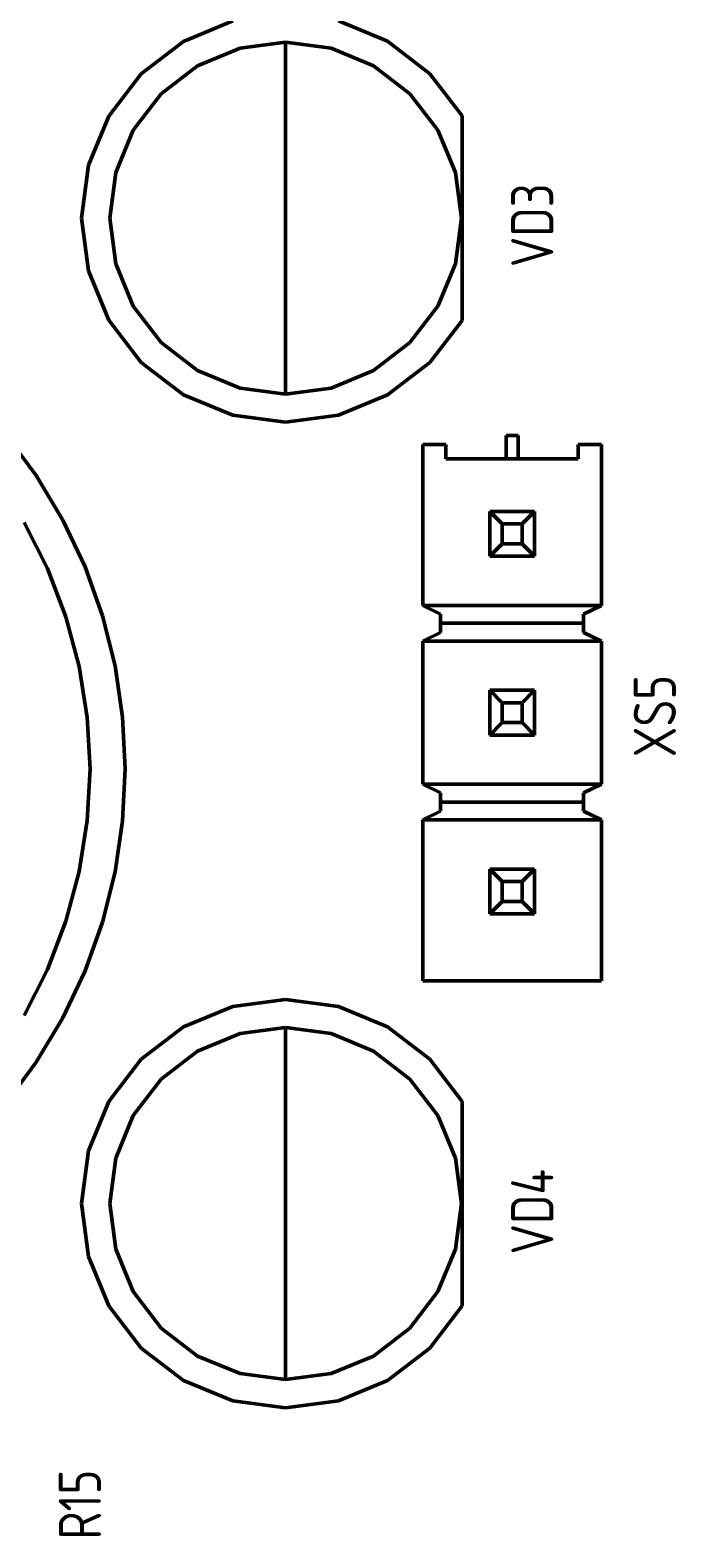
# Model space of a CAD drawing. Extents: x 260 to 1101, y 70 to 664.
# Drawn here: x 431.8 to 450.16, y 503.57 to 546.35 of the extents above; entities that cross this region are included whole.
import ezdxf

# ---------------------------------------------------------------- set-up
doc = ezdxf.new("R2010")
doc.units = 0
doc.header["$MEASUREMENT"] = 0
doc.layers.add('Основная', color=7, linetype='CONTINUOUS', lineweight=50)
doc.styles.add('GOST type A0', font='', dxfattribs={"oblique": 15, "height": 3.5})
doc.styles.get('GOST type A0').set_extended_font_data('GOST type A')

msp = doc.modelspace()

# ---------------------------------------------------------------- linework, layer by layer
at = {"layer": 'Основная'}
for p, q in [((437.558, 546.613), (436.16, 546.033)), ((437.558, 546.613), (436.16, 546.033)), ((437.558, 546.613), (436.16, 546.033)), ((437.558, 546.613), (436.16, 546.033)), ((441.958, 546.035), (440.56, 546.613)), ((441.958, 546.035), (440.56, 546.613)), ((441.958, 546.035), (440.56, 546.613)), ((441.958, 546.035), (440.56, 546.613)), ((436.16, 546.033), (434.958, 545.113)), ((436.16, 546.033), (434.958, 545.113)), ((436.16, 546.033), (434.958, 545.113)), ((436.16, 546.033), (434.958, 545.113)), ((439.06, 546.011), (437.766, 545.841)), ((439.06, 546.011), (437.766, 545.841)), ((440.354, 545.841), (439.06, 546.011)), ((439.06, 545.841), (439.06, 546.011)), ((440.354, 545.841), (439.06, 546.011)), ((439.06, 545.841), (439.06, 546.011)), ((443.158, 545.115), (441.958, 546.035)), ((443.158, 545.115), (441.958, 546.035)), ((443.158, 545.115), (441.958, 546.035)), ((443.158, 545.115), (441.958, 546.035)), ((437.766, 545.841), (436.56, 545.341)), ((437.766, 545.841), (436.56, 545.341)), ((439.06, 545.841), (439.06, 545.341)), ((439.06, 545.841), (439.06, 545.341)), ((441.56, 545.341), (440.354, 545.841)), ((441.56, 545.341), (440.354, 545.841)), ((434.958, 545.113), (434.036, 543.911)), ((434.958, 545.113), (434.036, 543.911)), ((434.958, 545.113), (434.036, 543.911)), ((434.958, 545.113), (434.036, 543.911)), ((436.56, 545.341), (435.524, 544.547)), ((436.56, 545.341), (435.524, 544.547)), ((439.06, 545.341), (439.06, 544.547)), ((439.06, 545.341), (439.06, 544.547)), ((442.596, 544.547), (441.56, 545.341)), ((442.596, 544.547), (441.56, 545.341)), ((444.08, 543.915), (443.158, 545.115)), ((444.08, 543.915), (443.158, 545.115)), ((444.08, 543.915), (443.158, 545.115)), ((444.08, 543.915), (443.158, 545.115)), ((435.524, 544.547), (434.73, 543.511)), ((435.524, 544.547), (434.73, 543.511)), ((439.06, 544.547), (439.06, 543.511)), ((439.06, 544.547), (439.06, 543.511)), ((443.39, 543.511), (442.596, 544.547)), ((443.39, 543.511), (442.596, 544.547)), ((434.036, 543.911), (433.458, 542.511)), ((434.036, 543.911), (433.458, 542.511)), ((434.036, 543.911), (433.458, 542.511)), ((434.036, 543.911), (433.458, 542.511)), ((444.08, 538.105), (444.08, 543.915)), ((444.08, 538.105), (444.08, 543.915)), ((444.08, 538.105), (444.08, 543.915)), ((444.08, 538.105), (444.08, 543.915)), ((434.73, 543.511), (434.23, 542.305)), ((434.73, 543.511), (434.23, 542.305)), ((439.06, 543.511), (439.06, 542.305)), ((439.06, 543.511), (439.06, 542.305)), ((443.89, 542.305), (443.39, 543.511)), ((443.89, 542.305), (443.39, 543.511)), ((433.458, 542.511), (433.26, 541.011)), ((433.458, 542.511), (433.26, 541.011)), ((433.458, 542.511), (433.26, 541.011)), ((433.458, 542.511), (433.26, 541.011)), ((434.23, 542.305), (434.06, 541.011)), ((434.23, 542.305), (434.06, 541.011)), ((439.06, 542.305), (439.06, 541.011)), ((439.06, 542.305), (439.06, 541.011)), ((444.06, 541.011), (443.89, 542.305)), ((444.06, 541.011), (443.89, 542.305)), ((433.26, 541.011), (433.458, 539.509)), ((433.458, 539.509), (433.26, 541.011)), ((433.26, 541.011), (433.458, 539.509)), ((433.458, 539.509), (433.26, 541.011)), ((434.23, 539.717), (434.06, 541.011)), ((434.23, 539.717), (434.06, 541.011)), ((439.06, 541.011), (439.06, 539.717)), ((439.06, 541.011), (439.06, 539.717)), ((444.06, 541.011), (443.89, 539.717)), ((444.06, 541.011), (443.89, 539.717)), ((433.458, 539.509), (434.036, 538.111)), ((434.036, 538.111), (433.458, 539.509)), ((433.458, 539.509), (434.036, 538.111)), ((434.036, 538.111), (433.458, 539.509)), ((434.73, 538.511), (434.23, 539.717)), ((434.73, 538.511), (434.23, 539.717)), ((439.06, 539.717), (439.06, 538.511)), ((439.06, 539.717), (439.06, 538.511)), ((443.89, 539.717), (443.39, 538.511)), ((443.89, 539.717), (443.39, 538.511)), ((435.524, 537.475), (434.73, 538.511)), ((435.524, 537.475), (434.73, 538.511)), ((439.06, 538.511), (439.06, 537.475)), ((439.06, 538.511), (439.06, 537.475)), ((443.39, 538.511), (442.596, 537.475)), ((443.39, 538.511), (442.596, 537.475)), ((434.036, 538.111), (434.958, 536.909)), ((434.958, 536.909), (434.036, 538.111)), ((434.036, 538.111), (434.958, 536.909)), ((434.958, 536.909), (434.036, 538.111)), ((443.158, 536.907), (444.08, 538.105)), ((444.08, 538.105), (443.158, 536.907)), ((443.158, 536.907), (444.08, 538.105)), ((444.08, 538.105), (443.158, 536.907)), ((436.56, 536.681), (435.524, 537.475)), ((436.56, 536.681), (435.524, 537.475)), ((439.06, 537.475), (439.06, 536.681)), ((439.06, 537.475), (439.06, 536.681)), ((442.596, 537.475), (441.56, 536.681)), ((442.596, 537.475), (441.56, 536.681)), ((434.958, 536.909), (436.16, 535.987)), ((436.16, 535.987), (434.958, 536.909)), ((434.958, 536.909), (436.16, 535.987)), ((436.16, 535.987), (434.958, 536.909)), ((441.958, 535.987), (443.158, 536.907)), ((443.158, 536.907), (441.958, 535.987)), ((441.958, 535.987), (443.158, 536.907)), ((443.158, 536.907), (441.958, 535.987)), ((437.766, 536.181), (436.56, 536.681)), ((437.766, 536.181), (436.56, 536.681)), ((439.06, 536.681), (439.06, 536.181)), ((439.06, 536.681), (439.06, 536.181)), ((441.56, 536.681), (440.354, 536.181)), ((441.56, 536.681), (440.354, 536.181)), ((439.06, 536.011), (437.766, 536.181)), ((439.06, 536.011), (437.766, 536.181)), ((440.354, 536.181), (439.06, 536.011)), ((439.06, 536.011), (439.06, 536.181)), ((440.354, 536.181), (439.06, 536.011)), ((439.06, 536.011), (439.06, 536.181)), ((436.16, 535.987), (437.558, 535.409)), ((437.558, 535.409), (436.16, 535.987)), ((436.16, 535.987), (437.558, 535.409)), ((437.558, 535.409), (436.16, 535.987)), ((440.56, 535.409), (441.958, 535.987)), ((441.958, 535.987), (440.56, 535.409)), ((440.56, 535.409), (441.958, 535.987)), ((441.958, 535.987), (440.56, 535.409)), ((437.558, 535.409), (439.06, 535.211)), ((439.06, 535.211), (437.558, 535.409)), ((437.558, 535.409), (439.06, 535.211)), ((439.06, 535.211), (437.558, 535.409)), ((439.06, 535.211), (440.56, 535.409)), ((440.56, 535.409), (439.06, 535.211)), ((439.06, 535.211), (440.56, 535.409)), ((440.56, 535.409), (439.06, 535.211)), ((431.972, 533.695), (431.094, 534.877)), ((431.972, 533.695), (431.094, 534.877)), ((431.972, 533.695), (431.094, 534.877)), ((431.972, 533.695), (431.094, 534.877)), ((445.672, 534.835), (445.328, 534.835)), ((445.328, 534.835), (445.328, 534.175)), ((445.672, 534.835), (445.328, 534.835)), ((445.328, 534.835), (445.328, 534.175)), ((445.672, 534.835), (445.328, 534.835)), ((445.328, 534.835), (445.328, 534.175)), ((445.672, 534.835), (445.328, 534.835)), ((445.328, 534.835), (445.328, 534.175)), ((445.672, 534.175), (445.672, 534.835)), ((445.672, 534.835), (445.672, 534.175)), ((445.672, 534.175), (445.672, 534.835)), ((445.672, 534.835), (445.672, 534.175)), ((443.62, 534.581), (442.96, 534.581)), ((442.96, 534.581), (442.96, 530.009)), ((442.96, 534.581), (442.96, 530.009)), ((443.62, 534.581), (442.96, 534.581)), ((443.62, 534.581), (442.96, 534.581)), ((442.96, 534.581), (442.96, 530.009)), ((442.96, 534.581), (442.96, 530.009)), ((443.62, 534.581), (442.96, 534.581)), ((443.62, 534.175), (443.62, 534.581)), ((443.62, 534.581), (443.62, 534.175)), ((443.62, 534.175), (443.62, 534.581)), ((443.62, 534.581), (443.62, 534.175)), ((448.04, 534.581), (447.38, 534.581)), ((447.38, 534.581), (447.38, 534.175)), ((448.04, 534.581), (447.38, 534.581)), ((447.38, 534.581), (447.38, 534.175)), ((448.04, 534.581), (447.38, 534.581)), ((447.38, 534.581), (447.38, 534.175)), ((448.04, 534.581), (447.38, 534.581)), ((447.38, 534.581), (447.38, 534.175)), ((448.04, 530.009), (448.04, 534.581)), ((448.04, 534.581), (448.04, 530.009)), ((448.04, 530.009), (448.04, 534.581)), ((448.04, 534.581), (448.04, 530.009)), ((445.328, 534.175), (443.62, 534.175)), ((443.62, 534.175), (447.38, 534.175)), ((445.328, 534.175), (443.62, 534.175)), ((443.62, 534.175), (447.38, 534.175)), ((447.38, 534.175), (445.672, 534.175)), ((447.38, 534.175), (445.672, 534.175)), ((432.728, 532.433), (431.972, 533.695)), ((432.728, 532.433), (431.972, 533.695)), ((432.728, 532.433), (431.972, 533.695)), ((432.728, 532.433), (431.972, 533.695)), ((444.866, 532.675), (444.866, 531.405)), ((444.866, 532.675), (445.218, 532.323)), ((446.136, 532.675), (444.866, 532.675)), ((444.866, 532.675), (444.866, 531.405)), ((444.866, 532.675), (445.218, 532.323)), ((446.136, 532.675), (444.866, 532.675)), ((446.136, 532.675), (445.784, 532.323)), ((446.136, 532.675), (445.784, 532.323)), ((446.136, 532.675), (446.136, 531.405)), ((446.136, 532.675), (446.136, 531.405)), ((432.29, 531.055), (431.624, 532.361)), ((432.29, 531.055), (431.624, 532.361)), ((433.358, 531.101), (432.728, 532.433)), ((433.358, 531.101), (432.728, 532.433)), ((433.358, 531.101), (432.728, 532.433)), ((433.358, 531.101), (432.728, 532.433)), ((445.218, 532.323), (445.218, 531.757)), ((445.784, 532.323), (445.218, 532.323)), ((445.218, 532.323), (445.218, 531.757)), ((445.784, 532.323), (445.218, 532.323)), ((445.784, 532.323), (445.784, 531.757)), ((445.784, 532.323), (445.784, 531.757)), ((445.218, 531.757), (444.866, 531.405)), ((445.218, 531.757), (444.866, 531.405)), ((446.136, 531.405), (444.866, 531.405)), ((446.136, 531.405), (444.866, 531.405)), ((445.784, 531.757), (445.218, 531.757)), ((445.784, 531.757), (445.218, 531.757)), ((445.784, 531.757), (446.136, 531.405)), ((445.784, 531.757), (446.136, 531.405)), ((432.814, 529.687), (432.29, 531.055)), ((432.814, 529.687), (432.29, 531.055)), ((433.854, 529.715), (433.358, 531.101)), ((433.854, 529.715), (433.358, 531.101)), ((433.854, 529.715), (433.358, 531.101)), ((433.854, 529.715), (433.358, 531.101)), ((433.194, 528.271), (432.814, 529.687)), ((433.194, 528.271), (432.814, 529.687)), ((434.212, 528.287), (433.854, 529.715)), ((434.212, 528.287), (433.854, 529.715)), ((434.212, 528.287), (433.854, 529.715)), ((434.212, 528.287), (433.854, 529.715)), ((442.96, 530.009), (443.468, 529.761)), ((442.96, 530.009), (443.468, 529.761)), ((442.96, 530.009), (448.04, 530.009)), ((442.96, 530.009), (443.468, 529.761)), ((442.96, 530.009), (443.468, 529.761)), ((442.96, 530.009), (448.04, 530.009)), ((443.468, 529.761), (443.468, 529.241)), ((443.468, 529.761), (443.468, 529.501)), ((443.468, 529.761), (443.468, 529.241)), ((443.468, 529.761), (443.468, 529.501)), ((447.532, 529.761), (448.04, 530.009)), ((448.04, 530.009), (447.532, 529.761)), ((447.532, 529.761), (448.04, 530.009)), ((448.04, 530.009), (447.532, 529.761)), ((447.532, 529.241), (447.532, 529.761)), ((447.532, 529.761), (447.532, 529.501)), ((447.532, 529.241), (447.532, 529.761)), ((447.532, 529.761), (447.532, 529.501)), ((443.468, 529.241), (442.96, 528.993)), ((443.468, 529.241), (442.96, 528.993)), ((443.468, 529.241), (442.96, 528.993)), ((443.468, 529.241), (442.96, 528.993)), ((443.468, 529.501), (447.532, 529.501)), ((443.468, 529.501), (443.468, 529.241)), ((443.468, 529.501), (447.532, 529.501)), ((443.468, 529.501), (443.468, 529.241)), ((447.532, 529.501), (447.532, 529.241)), ((447.532, 529.501), (447.532, 529.241)), ((448.04, 528.993), (447.532, 529.241)), ((447.532, 529.241), (448.04, 528.993)), ((448.04, 528.993), (447.532, 529.241)), ((447.532, 529.241), (448.04, 528.993)), ((442.96, 528.993), (442.96, 524.929)), ((442.96, 528.993), (442.96, 524.929)), ((442.96, 528.993), (448.04, 528.993)), ((442.96, 528.993), (442.96, 524.929)), ((442.96, 528.993), (442.96, 524.929)), ((442.96, 528.993), (448.04, 528.993)), ((448.04, 524.929), (448.04, 528.993)), ((448.04, 528.993), (448.04, 524.929)), ((448.04, 524.929), (448.04, 528.993)), ((448.04, 528.993), (448.04, 524.929)), ((433.424, 526.825), (433.194, 528.271)), ((433.424, 526.825), (433.194, 528.271)), ((434.428, 526.831), (434.212, 528.287)), ((434.428, 526.831), (434.212, 528.287)), ((434.428, 526.831), (434.212, 528.287)), ((434.428, 526.831), (434.212, 528.287)), ((444.866, 527.595), (444.866, 526.325)), ((444.866, 527.595), (445.218, 527.243)), ((446.136, 527.595), (444.866, 527.595)), ((444.866, 527.595), (444.866, 526.325)), ((444.866, 527.595), (445.218, 527.243)), ((446.136, 527.595), (444.866, 527.595)), ((446.136, 527.595), (445.784, 527.243)), ((446.136, 527.595), (445.784, 527.243)), ((446.136, 527.595), (446.136, 526.325)), ((446.136, 527.595), (446.136, 526.325)), ((445.218, 527.243), (445.218, 526.677)), ((445.784, 527.243), (445.218, 527.243)), ((445.218, 527.243), (445.218, 526.677)), ((445.784, 527.243), (445.218, 527.243)), ((445.784, 527.243), (445.784, 526.677)), ((445.784, 527.243), (445.784, 526.677)), ((433.5, 525.361), (433.424, 526.825)), ((433.5, 525.361), (433.424, 526.825)), ((434.5, 525.361), (434.428, 526.831)), ((434.5, 525.361), (434.428, 526.831)), ((434.5, 525.361), (434.428, 526.831)), ((434.5, 525.361), (434.428, 526.831)), ((445.218, 526.677), (444.866, 526.325)), ((445.218, 526.677), (444.866, 526.325)), ((445.784, 526.677), (445.218, 526.677)), ((445.784, 526.677), (445.218, 526.677)), ((445.784, 526.677), (446.136, 526.325)), ((445.784, 526.677), (446.136, 526.325)), ((446.136, 526.325), (444.866, 526.325)), ((446.136, 526.325), (444.866, 526.325)), ((433.424, 523.897), (433.5, 525.361)), ((433.424, 523.897), (433.5, 525.361)), ((434.428, 523.891), (434.5, 525.361)), ((434.428, 523.891), (434.5, 525.361)), ((434.428, 523.891), (434.5, 525.361)), ((434.428, 523.891), (434.5, 525.361)), ((442.96, 524.929), (443.468, 524.681)), ((448.04, 524.929), (442.96, 524.929)), ((442.96, 524.929), (443.468, 524.681)), ((442.96, 524.929), (443.468, 524.681)), ((448.04, 524.929), (442.96, 524.929)), ((442.96, 524.929), (443.468, 524.681)), ((447.532, 524.681), (448.04, 524.929)), ((448.04, 524.929), (447.532, 524.681)), ((447.532, 524.681), (448.04, 524.929)), ((448.04, 524.929), (447.532, 524.681)), ((443.468, 524.681), (443.468, 524.161)), ((443.468, 524.681), (443.468, 524.421)), ((443.468, 524.681), (443.468, 524.161)), ((443.468, 524.681), (443.468, 524.421)), ((447.532, 524.161), (447.532, 524.681)), ((447.532, 524.681), (447.532, 524.421)), ((447.532, 524.161), (447.532, 524.681)), ((447.532, 524.681), (447.532, 524.421)), ((443.468, 524.161), (442.96, 523.913)), ((443.468, 524.161), (442.96, 523.913)), ((443.468, 524.161), (442.96, 523.913)), ((443.468, 524.161), (442.96, 523.913)), ((443.468, 524.421), (447.532, 524.421)), ((443.468, 524.421), (443.468, 524.161)), ((443.468, 524.421), (447.532, 524.421)), ((443.468, 524.421), (443.468, 524.161)), ((447.532, 524.421), (447.532, 524.161)), ((447.532, 524.421), (447.532, 524.161)), ((448.04, 523.913), (447.532, 524.161)), ((447.532, 524.161), (448.04, 523.913)), ((448.04, 523.913), (447.532, 524.161)), ((447.532, 524.161), (448.04, 523.913)), ((433.194, 522.451), (433.424, 523.897)), ((433.194, 522.451), (433.424, 523.897)), ((434.212, 522.435), (434.428, 523.891)), ((434.212, 522.435), (434.428, 523.891)), ((434.212, 522.435), (434.428, 523.891)), ((434.212, 522.435), (434.428, 523.891)), ((442.96, 523.913), (442.96, 519.341)), ((442.96, 523.913), (442.96, 519.341)), ((448.04, 523.913), (442.96, 523.913)), ((442.96, 523.913), (442.96, 519.341)), ((442.96, 523.913), (442.96, 519.341)), ((448.04, 523.913), (442.96, 523.913)), ((448.04, 519.341), (448.04, 523.913)), ((448.04, 523.913), (448.04, 519.341)), ((448.04, 519.341), (448.04, 523.913)), ((448.04, 523.913), (448.04, 519.341)), ((432.814, 521.035), (433.194, 522.451)), ((432.814, 521.035), (433.194, 522.451)), ((433.854, 521.007), (434.212, 522.435)), ((433.854, 521.007), (434.212, 522.435)), ((433.854, 521.007), (434.212, 522.435)), ((433.854, 521.007), (434.212, 522.435)), ((444.866, 522.515), (445.218, 522.163)), ((446.136, 522.515), (444.866, 522.515)), ((444.866, 522.515), (444.866, 521.245)), ((444.866, 522.515), (445.218, 522.163)), ((446.136, 522.515), (444.866, 522.515)), ((444.866, 522.515), (444.866, 521.245)), ((446.136, 522.515), (445.784, 522.163)), ((446.136, 522.515), (445.784, 522.163)), ((446.136, 522.515), (446.136, 521.245)), ((446.136, 522.515), (446.136, 521.245)), ((445.218, 522.163), (445.218, 521.597)), ((445.784, 522.163), (445.218, 522.163)), ((445.218, 522.163), (445.218, 521.597)), ((445.784, 522.163), (445.218, 522.163)), ((445.784, 522.163), (445.784, 521.597)), ((445.784, 522.163), (445.784, 521.597)), ((445.218, 521.597), (444.866, 521.245)), ((445.218, 521.597), (444.866, 521.245)), ((445.784, 521.597), (445.218, 521.597)), ((445.784, 521.597), (445.218, 521.597)), ((445.784, 521.597), (446.136, 521.245)), ((445.784, 521.597), (446.136, 521.245)), ((446.136, 521.245), (444.866, 521.245)), ((446.136, 521.245), (444.866, 521.245)), ((432.29, 519.667), (432.814, 521.035)), ((432.29, 519.667), (432.814, 521.035)), ((433.358, 519.621), (433.854, 521.007)), ((433.358, 519.621), (433.854, 521.007)), ((433.358, 519.621), (433.854, 521.007)), ((433.358, 519.621), (433.854, 521.007)), ((431.624, 518.361), (432.29, 519.667)), ((431.624, 518.361), (432.29, 519.667)), ((432.728, 518.291), (433.358, 519.621)), ((432.728, 518.291), (433.358, 519.621)), ((432.728, 518.291), (433.358, 519.621)), ((432.728, 518.291), (433.358, 519.621)), ((442.96, 519.341), (448.04, 519.341)), ((442.96, 519.341), (448.04, 519.341)), ((442.96, 519.341), (448.04, 519.341)), ((442.96, 519.341), (448.04, 519.341)), ((437.558, 518.613), (436.16, 518.033)), ((437.558, 518.613), (436.16, 518.033)), ((437.558, 518.613), (436.16, 518.033)), ((437.558, 518.613), (436.16, 518.033)), ((439.06, 518.811), (437.558, 518.613)), ((439.06, 518.811), (437.558, 518.613)), ((439.06, 518.811), (437.558, 518.613)), ((439.06, 518.811), (437.558, 518.613)), ((440.56, 518.613), (439.06, 518.811)), ((440.56, 518.613), (439.06, 518.811)), ((440.56, 518.613), (439.06, 518.811)), ((440.56, 518.613), (439.06, 518.811)), ((441.958, 518.035), (440.56, 518.613)), ((441.958, 518.035), (440.56, 518.613)), ((441.958, 518.035), (440.56, 518.613)), ((441.958, 518.035), (440.56, 518.613)), ((431.972, 517.027), (432.728, 518.291)), ((431.972, 517.027), (432.728, 518.291)), ((431.972, 517.027), (432.728, 518.291)), ((431.972, 517.027), (432.728, 518.291)), ((436.16, 518.033), (434.958, 517.113)), ((436.16, 518.033), (434.958, 517.113)), ((436.16, 518.033), (434.958, 517.113)), ((436.16, 518.033), (434.958, 517.113)), ((437.766, 517.841), (436.56, 517.341)), ((437.766, 517.841), (436.56, 517.341)), ((439.06, 518.011), (437.766, 517.841)), ((439.06, 518.011), (437.766, 517.841)), ((440.354, 517.841), (439.06, 518.011)), ((439.06, 517.841), (439.06, 518.011)), ((440.354, 517.841), (439.06, 518.011)), ((439.06, 517.841), (439.06, 518.011)), ((439.06, 517.841), (439.06, 517.341)), ((439.06, 517.841), (439.06, 517.341)), ((441.56, 517.341), (440.354, 517.841)), ((441.56, 517.341), (440.354, 517.841)), ((443.158, 517.115), (441.958, 518.035)), ((443.158, 517.115), (441.958, 518.035)), ((443.158, 517.115), (441.958, 518.035)), ((443.158, 517.115), (441.958, 518.035)), ((436.56, 517.341), (435.524, 516.547)), ((436.56, 517.341), (435.524, 516.547)), ((439.06, 517.341), (439.06, 516.547)), ((439.06, 517.341), (439.06, 516.547)), ((442.596, 516.547), (441.56, 517.341)), ((442.596, 516.547), (441.56, 517.341)), ((431.094, 515.845), (431.972, 517.027)), ((431.094, 515.845), (431.972, 517.027)), ((431.094, 515.845), (431.972, 517.027)), ((431.094, 515.845), (431.972, 517.027)), ((434.958, 517.113), (434.036, 515.911)), ((434.958, 517.113), (434.036, 515.911)), ((434.958, 517.113), (434.036, 515.911)), ((434.958, 517.113), (434.036, 515.911)), ((444.08, 515.915), (443.158, 517.115)), ((444.08, 515.915), (443.158, 517.115)), ((444.08, 515.915), (443.158, 517.115)), ((444.08, 515.915), (443.158, 517.115)), ((435.524, 516.547), (434.73, 515.511)), ((435.524, 516.547), (434.73, 515.511)), ((439.06, 516.547), (439.06, 515.511)), ((439.06, 516.547), (439.06, 515.511)), ((443.39, 515.511), (442.596, 516.547)), ((443.39, 515.511), (442.596, 516.547)), ((434.036, 515.911), (433.458, 514.511)), ((434.036, 515.911), (433.458, 514.511)), ((434.036, 515.911), (433.458, 514.511)), ((434.036, 515.911), (433.458, 514.511)), ((444.08, 510.105), (444.08, 515.915)), ((444.08, 510.105), (444.08, 515.915)), ((444.08, 510.105), (444.08, 515.915)), ((444.08, 510.105), (444.08, 515.915)), ((434.73, 515.511), (434.23, 514.305)), ((434.73, 515.511), (434.23, 514.305)), ((439.06, 515.511), (439.06, 514.305)), ((439.06, 515.511), (439.06, 514.305)), ((443.89, 514.305), (443.39, 515.511)), ((443.89, 514.305), (443.39, 515.511)), ((433.458, 514.511), (433.26, 513.011)), ((433.458, 514.511), (433.26, 513.011)), ((433.458, 514.511), (433.26, 513.011)), ((433.458, 514.511), (433.26, 513.011)), ((434.23, 514.305), (434.06, 513.011)), ((434.23, 514.305), (434.06, 513.011)), ((439.06, 514.305), (439.06, 513.011)), ((439.06, 514.305), (439.06, 513.011)), ((444.06, 513.011), (443.89, 514.305)), ((444.06, 513.011), (443.89, 514.305)), ((433.26, 513.011), (433.458, 511.509)), ((433.458, 511.509), (433.26, 513.011)), ((433.26, 513.011), (433.458, 511.509)), ((433.458, 511.509), (433.26, 513.011)), ((434.23, 511.717), (434.06, 513.011)), ((434.23, 511.717), (434.06, 513.011)), ((439.06, 513.011), (439.06, 511.717)), ((439.06, 513.011), (439.06, 511.717)), ((444.06, 513.011), (443.89, 511.717)), ((444.06, 513.011), (443.89, 511.717)), ((434.73, 510.511), (434.23, 511.717)), ((434.73, 510.511), (434.23, 511.717)), ((439.06, 511.717), (439.06, 510.511)), ((439.06, 511.717), (439.06, 510.511)), ((443.89, 511.717), (443.39, 510.511)), ((443.89, 511.717), (443.39, 510.511)), ((433.458, 511.509), (434.036, 510.111)), ((434.036, 510.111), (433.458, 511.509)), ((433.458, 511.509), (434.036, 510.111)), ((434.036, 510.111), (433.458, 511.509)), ((435.524, 509.475), (434.73, 510.511)), ((435.524, 509.475), (434.73, 510.511)), ((439.06, 510.511), (439.06, 509.475)), ((439.06, 510.511), (439.06, 509.475)), ((443.39, 510.511), (442.596, 509.475)), ((443.39, 510.511), (442.596, 509.475)), ((434.036, 510.111), (434.958, 508.909)), ((434.958, 508.909), (434.036, 510.111)), ((434.036, 510.111), (434.958, 508.909)), ((434.958, 508.909), (434.036, 510.111)), ((443.158, 508.907), (444.08, 510.105)), ((444.08, 510.105), (443.158, 508.907)), ((443.158, 508.907), (444.08, 510.105)), ((444.08, 510.105), (443.158, 508.907)), ((436.56, 508.681), (435.524, 509.475)), ((436.56, 508.681), (435.524, 509.475)), ((439.06, 509.475), (439.06, 508.681)), ((439.06, 509.475), (439.06, 508.681)), ((442.596, 509.475), (441.56, 508.681)), ((442.596, 509.475), (441.56, 508.681)), ((434.958, 508.909), (436.16, 507.987)), ((436.16, 507.987), (434.958, 508.909)), ((434.958, 508.909), (436.16, 507.987)), ((436.16, 507.987), (434.958, 508.909)), ((437.766, 508.181), (436.56, 508.681)), ((437.766, 508.181), (436.56, 508.681)), ((439.06, 508.681), (439.06, 508.181)), ((439.06, 508.681), (439.06, 508.181)), ((441.56, 508.681), (440.354, 508.181)), ((441.56, 508.681), (440.354, 508.181)), ((441.958, 507.987), (443.158, 508.907)), ((443.158, 508.907), (441.958, 507.987)), ((441.958, 507.987), (443.158, 508.907)), ((443.158, 508.907), (441.958, 507.987)), ((436.16, 507.987), (437.558, 507.409)), ((437.558, 507.409), (436.16, 507.987)), ((436.16, 507.987), (437.558, 507.409)), ((437.558, 507.409), (436.16, 507.987)), ((439.06, 508.011), (437.766, 508.181)), ((439.06, 508.011), (437.766, 508.181)), ((440.354, 508.181), (439.06, 508.011)), ((439.06, 508.011), (439.06, 508.181)), ((440.354, 508.181), (439.06, 508.011)), ((439.06, 508.011), (439.06, 508.181)), ((440.56, 507.409), (441.958, 507.987)), ((441.958, 507.987), (440.56, 507.409)), ((440.56, 507.409), (441.958, 507.987)), ((441.958, 507.987), (440.56, 507.409)), ((437.558, 507.409), (439.06, 507.211)), ((439.06, 507.211), (437.558, 507.409)), ((437.558, 507.409), (439.06, 507.211)), ((439.06, 507.211), (437.558, 507.409)), ((439.06, 507.211), (440.56, 507.409)), ((440.56, 507.409), (439.06, 507.211)), ((439.06, 507.211), (440.56, 507.409)), ((440.56, 507.409), (439.06, 507.211))]:
    msp.add_line(p, q, dxfattribs=at)

# ---------------------------------------------------------------- texts
at = {"layer": 'Основная', "style": 'GOST type A0'}
for s, p in [('VD3', (446.672, 539.615)), ('XS5', (450.157, 525.692)), ('VD4', (446.672, 511.564)), ('R15', (433.811, 503.468))]:
    msp.add_text(s, height=1.2, rotation=90, dxfattribs=at).set_placement(p)

doc.saveas('drawing.dxf')
